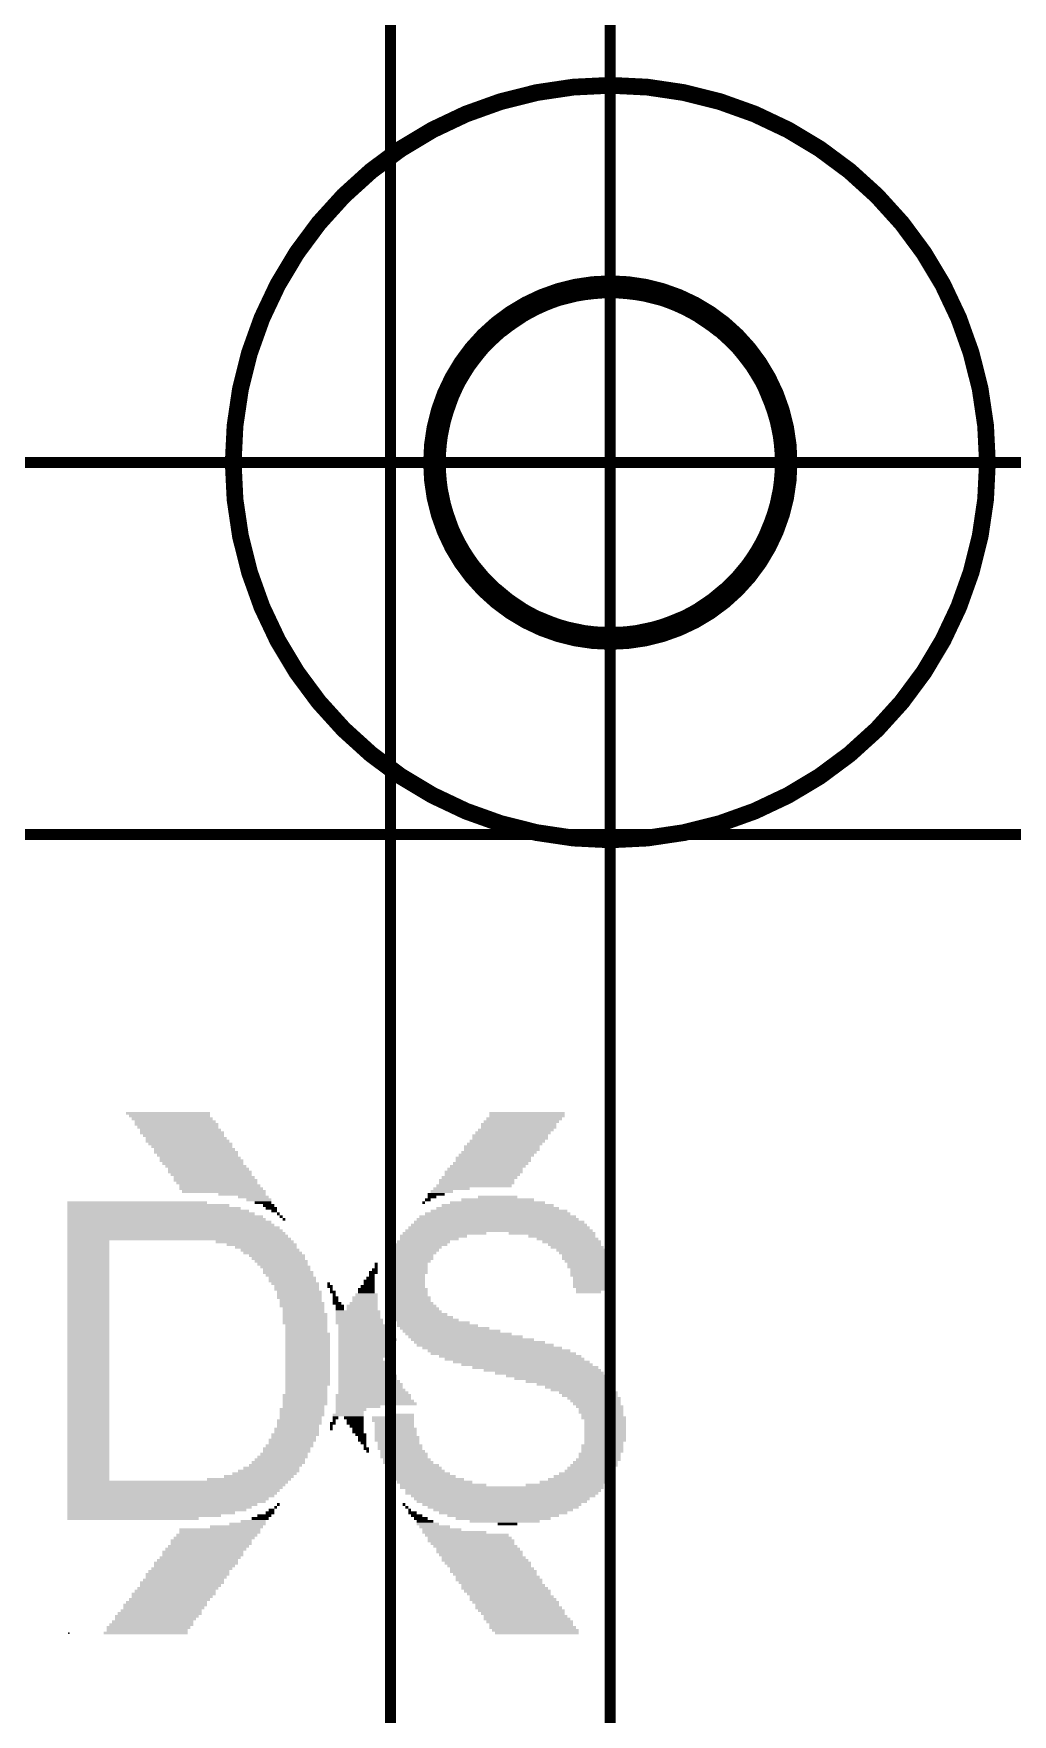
# Model space of a CAD drawing. Extents: x -10 to 70, y -21 to 116.
# Drawn here: x 0.96 to 9.86, y 31.75 to 47.03 of the extents above; entities that cross this region are included whole.
import ezdxf

# ---------------------------------------------------------------- set-up
doc = ezdxf.new("R2010")
doc.units = 0
for name, color, linetype in [('20', 7, 'CONTINUOUS'), ('21', 253, 'CONTINUOUS'), ('23', 7, 'CONTINUOUS'), ('47', 253, 'CONTINUOUS')]:
    doc.layers.add(name, color=color, linetype=linetype)

# ---------------------------------------------------------------- blocks, each defined once
blk = doc.blocks.new('RECT')
blk.add_solid([(-0.5, -0.5), (0.5, -0.5), (-0.5, 0.5), (0.5, 0.5)])

msp = doc.modelspace()

# ---------------------------------------------------------------- linework, layer by layer
at = {"layer": '20'}
msp.add_circle((6.1995, 43.13), 1.5, dxfattribs=at)
at = {"layer": '21'}
for points, const_width in [([(6.1995, 39.701, 1), (6.1995, 46.559, 1), (6.1995, 39.701)], 0.1524), ([(6.1995, 41.53, 1), (6.1995, 44.73, 1), (6.1995, 41.53)], 0.2032)]:
    msp.add_lwpolyline(points, format="xyb", dxfattribs=dict(at, const_width=const_width))
at = {"layer": '23'}
for p in [(6.1995, 43.13), (1.276, 32.492)]:
    msp.add_point(p, dxfattribs=at)
at = {"layer": '47', "const_width": 0.1}
for points in [[(6.1995, 10.08), (6.1995, 115)], [(4.1995, 55.33), (4.1995, -8.5)], [(6.1995, 43.13), (-4, 43.13)], [(6.1995, 43.13), (64, 43.13)], [(6.1995, 43.13), (59, 43.13)], [(25.2615, 39.7495), (-4, 39.7495)]]:
    msp.add_lwpolyline(points, dxfattribs=at)
at = {"layer": '47', "const_width": 0.05}
for points in [[(6.1995, 43.155, 1), (6.1995, 43.105)], [(6.1995, 43.155, 1), (6.1995, 43.105)], [(6.1995, 43.105, 1), (6.1995, 43.155)]]:
    msp.add_lwpolyline(points, format="xyb", dxfattribs=at)

# ---------------------------------------------------------------- block references
at = {"layer": '21', "yscale": 0.0254}
for p, xscale in [((2.1777, 37.2164), 0.762), ((2.1904, 37.191), 0.7366), ((2.2158, 37.1656), 0.7366), ((2.2412, 37.1402), 0.7366), ((2.2539, 37.1148), 0.762), ((5.3654, 37.1148), 0.6858), ((5.3908, 37.1402), 0.6858), ((5.4162, 37.1656), 0.6858), ((5.4416, 37.2164), 0.6858), ((5.4416, 37.191), 0.6858), ((2.2666, 37.0894), 0.7366), ((2.292, 37.064), 0.7366), ((2.3047, 37.0386), 0.762), ((2.3174, 37.0132), 0.7366), ((2.3428, 36.9878), 0.7366), ((2.3555, 36.9624), 0.762), ((5.2638, 36.9624), 0.6858), ((5.2892, 37.0132), 0.6858), ((5.2892, 36.9878), 0.6858), ((5.3146, 37.0386), 0.6858), ((5.34, 37.064), 0.6858), ((5.3654, 37.0894), 0.6858), ((2.3809, 36.937), 0.762), ((2.3936, 36.9116), 0.7366), ((2.419, 36.8862), 0.7366), ((2.4317, 36.8608), 0.762), ((2.4444, 36.8354), 0.7366), ((2.4698, 36.81), 0.7366), ((5.1368, 36.81), 0.6858), ((5.1622, 36.8354), 0.6858), ((5.1876, 36.8608), 0.6858), ((5.213, 36.9116), 0.6858), ((5.213, 36.8862), 0.6858), ((5.2384, 36.937), 0.6858), ((2.4825, 36.7846), 0.762), ((2.4952, 36.7592), 0.7366), ((2.5206, 36.7338), 0.7366), ((2.546, 36.7084), 0.7366), ((2.5587, 36.683), 0.762), ((2.5714, 36.6576), 0.7366), ((5.0479, 36.683), 0.7112), ((5.0352, 36.6576), 0.6858), ((5.0606, 36.7084), 0.6858), ((5.086, 36.7338), 0.6858), ((5.1114, 36.7592), 0.6858), ((5.1368, 36.7846), 0.6858), ((2.5968, 36.6322), 0.7366), ((2.6095, 36.6068), 0.762), ((2.6222, 36.5814), 0.7366), ((2.6476, 36.556), 0.7366), ((2.6603, 36.5306), 0.762), ((2.6857, 36.5052), 0.762), ((4.6669, 36.5052), 0.2032), ((4.7558, 36.5306), 0.3302), ((4.959, 36.556), 0.6858), ((4.9844, 36.6068), 0.6858), ((4.9844, 36.5814), 0.6858), ((5.0098, 36.6322), 0.6858), ((1.8983, 36.4036), 1.27), ((1.9999, 36.3782), 1.4732), ((2.0507, 36.3528), 1.5748), ((2.8508, 36.4798), 0.4318), ((2.9524, 36.4544), 0.2794), ((3.0032, 36.429), 0.2286), ((3.0413, 36.4036), 0.1524), ((3.0921, 36.3782), 0.1016), ((3.1175, 36.3528), 0.1016), ((4.5018, 36.4036), 0.0254), ((4.5399, 36.429), 0.0508), ((4.6161, 36.4798), 0.1524), ((4.578, 36.4544), 0.0762), ((5.1749, 36.3528), 1.1176), ((5.1749, 36.3782), 1.016), ((5.1749, 36.4036), 0.8636), ((5.1749, 36.429), 0.6604), ((5.1749, 36.4544), 0.3556), ((2.0888, 36.3274), 1.651), ((2.1142, 36.302), 1.7018), ((2.1523, 36.2766), 1.778), ((2.165, 36.2512), 1.8034), ((2.1904, 36.2258), 1.8542), ((2.2031, 36.2004), 1.8796), ((3.1429, 36.3274), 0.0508), ((3.181, 36.302), 0.0254), ((3.2064, 36.2766), 0.0254), ((3.2318, 36.2512), 0.0254), ((5.1876, 36.2004), 1.6002), ((5.1876, 36.2258), 1.5494), ((5.1749, 36.2512), 1.4732), ((5.1749, 36.2766), 1.4224), ((5.1749, 36.302), 1.3208), ((5.1876, 36.3274), 1.2446), ((2.2285, 36.175), 1.9304), ((2.2412, 36.1496), 1.9558), ((2.2539, 36.1242), 1.9812), ((2.2666, 36.0988), 2.0066), ((2.2793, 36.0734), 2.032), ((1.4538, 36.048), 0.381), ((2.9651, 36.048), 0.7112), ((4.5018, 36.048), 0.4826), ((4.5907, 36.0988), 0.6096), ((4.5526, 36.0734), 0.5334), ((4.6923, 36.1242), 0.762), ((5.1876, 36.1496), 1.7018), ((5.1876, 36.175), 1.651), ((5.6702, 36.1242), 0.7874), ((5.7591, 36.0988), 0.6096), ((5.8099, 36.0734), 0.5588), ((5.848, 36.048), 0.5334), ((1.4538, 36.0226), 0.381), ((1.4538, 35.9972), 0.381), ((1.4538, 35.9718), 0.381), ((1.4538, 35.9464), 0.381), ((1.4538, 35.921), 0.381), ((1.4538, 35.8956), 0.381), ((3.0286, 36.0226), 0.635), ((3.0667, 35.9972), 0.5588), ((3.1048, 35.9718), 0.5334), ((3.1302, 35.9464), 0.5334), ((3.1683, 35.921), 0.508), ((3.181, 35.8956), 0.4826), ((4.3875, 35.921), 0.4064), ((4.3875, 35.8956), 0.4064), ((4.4256, 35.9718), 0.4318), ((4.4129, 35.9464), 0.4064), ((4.4764, 36.0226), 0.4826), ((4.451, 35.9972), 0.4318), ((5.8734, 36.0226), 0.4826), ((5.8988, 35.9972), 0.4826), ((5.9369, 35.9718), 0.4572), ((5.9496, 35.9464), 0.4318), ((5.975, 35.921), 0.4318), ((5.975, 35.8956), 0.4318), ((1.4538, 35.8702), 0.381), ((1.4538, 35.8448), 0.381), ((1.4538, 35.8194), 0.381), ((1.4538, 35.794), 0.381), ((1.4538, 35.7686), 0.381), ((1.4538, 35.7432), 0.381), ((3.2064, 35.8702), 0.4826), ((3.2191, 35.8448), 0.4572), ((3.2445, 35.8194), 0.4572), ((3.2572, 35.794), 0.4318), ((3.2699, 35.7686), 0.4572), ((3.2826, 35.7432), 0.4318), ((4.0446, 35.7686), 0.0762), ((4.0319, 35.7432), 0.0508), ((4.0573, 35.794), 0.0508), ((4.07, 35.8448), 0.0254), ((4.07, 35.8194), 0.0254), ((4.3494, 35.8448), 0.381), ((4.3494, 35.8194), 0.381), ((4.3494, 35.794), 0.381), ((4.3494, 35.7686), 0.381), ((4.3367, 35.7432), 0.3556), ((4.3748, 35.8702), 0.381), ((5.9877, 35.8702), 0.4064), ((6.0131, 35.8448), 0.4064), ((6.0131, 35.8194), 0.4064), ((6.0258, 35.794), 0.381), ((6.0258, 35.7686), 0.381), ((6.0385, 35.7432), 0.4064), ((1.4538, 35.7178), 0.381), ((1.4538, 35.6924), 0.381), ((1.4538, 35.667), 0.381), ((1.4538, 35.6416), 0.381), ((1.4538, 35.6162), 0.381), ((1.4538, 35.5908), 0.381), ((3.308, 35.7178), 0.4318), ((3.308, 35.6924), 0.4318), ((3.3334, 35.667), 0.4318), ((3.3461, 35.6416), 0.4064), ((3.3461, 35.6162), 0.4064), ((3.3715, 35.5908), 0.4064), ((3.6382, 35.667), 0.0254), ((3.6509, 35.6416), 0.0508), ((3.6636, 35.6162), 0.0254), ((3.6763, 35.5908), 0.0508), ((3.9811, 35.6162), 0.1524), ((3.9811, 35.5908), 0.1524), ((3.9938, 35.6416), 0.127), ((4.0065, 35.6924), 0.1016), ((4.0065, 35.667), 0.1016), ((4.0192, 35.7178), 0.0762), ((4.3367, 35.7178), 0.3556), ((4.3367, 35.6924), 0.3556), ((4.3367, 35.667), 0.3556), ((4.3367, 35.6416), 0.3556), ((4.3494, 35.6162), 0.381), ((4.3494, 35.5908), 0.381), ((6.0512, 35.7178), 0.381), ((6.0512, 35.6924), 0.381), ((6.0512, 35.667), 0.381), ((6.0512, 35.6416), 0.381), ((6.0639, 35.6162), 0.3556), ((6.0004, 35.5908), 0.2286), ((1.4538, 35.5654), 0.381), ((1.4538, 35.54), 0.381), ((1.4538, 35.5146), 0.381), ((1.4538, 35.4892), 0.381), ((1.4538, 35.4638), 0.381), ((1.4538, 35.4384), 0.381), ((3.3715, 35.5654), 0.4064), ((3.3715, 35.54), 0.4064), ((3.3842, 35.5146), 0.381), ((3.3969, 35.4892), 0.4064), ((3.3969, 35.4638), 0.4064), ((3.4096, 35.4384), 0.381), ((3.689, 35.5654), 0.0254), ((3.7017, 35.54), 0.0508), ((3.7017, 35.5146), 0.0508), ((3.7144, 35.4892), 0.0762), ((3.7398, 35.4638), 0.0762), ((3.7398, 35.4384), 0.0762), ((3.943, 35.4638), 0.2794), ((3.943, 35.4384), 0.2794), ((3.9557, 35.4892), 0.254), ((3.9684, 35.54), 0.2286), ((3.9684, 35.5146), 0.2286), ((3.9811, 35.5654), 0.2032), ((4.3494, 35.5654), 0.381), ((4.3621, 35.54), 0.4064), ((4.3621, 35.5146), 0.4064), ((4.3875, 35.4892), 0.4064), ((4.4002, 35.4638), 0.4318), ((4.4129, 35.4384), 0.4572), ((1.4538, 35.413), 0.381), ((1.4538, 35.3876), 0.381), ((1.4538, 35.3622), 0.381), ((1.4538, 35.3368), 0.381), ((1.4538, 35.3114), 0.381), ((1.4538, 35.286), 0.381), ((3.4096, 35.413), 0.381), ((3.4223, 35.3876), 0.4064), ((3.4223, 35.3622), 0.4064), ((3.4223, 35.3368), 0.4064), ((3.4223, 35.3114), 0.4064), ((3.435, 35.286), 0.381), ((3.9049, 35.413), 0.4064), ((3.9049, 35.3876), 0.4064), ((3.9049, 35.3622), 0.4064), ((3.9176, 35.3368), 0.4318), ((3.9176, 35.3114), 0.4318), ((3.943, 35.286), 0.4318), ((4.4383, 35.413), 0.4572), ((4.4637, 35.3876), 0.508), ((4.4891, 35.3622), 0.5588), ((4.5272, 35.3368), 0.5842), ((4.5907, 35.3114), 0.6604), ((4.6288, 35.286), 0.7366), ((1.4538, 35.2606), 0.381), ((1.4538, 35.2352), 0.381), ((1.4538, 35.2098), 0.381), ((1.4538, 35.1844), 0.381), ((1.4538, 35.159), 0.381), ((1.4538, 35.1336), 0.381), ((3.435, 35.2606), 0.381), ((3.435, 35.2352), 0.381), ((3.4477, 35.2098), 0.4064), ((3.4477, 35.1844), 0.4064), ((3.4477, 35.159), 0.4064), ((3.4477, 35.1336), 0.4064), ((3.9557, 35.2606), 0.4572), ((3.9557, 35.2352), 0.4572), ((3.9684, 35.2098), 0.4826), ((3.9811, 35.1844), 0.508), ((3.9938, 35.159), 0.5334), ((3.9811, 35.1336), 0.508), ((4.6923, 35.2606), 0.8128), ((4.7558, 35.2352), 0.889), ((4.8193, 35.2098), 0.9652), ((4.8828, 35.1844), 1.0414), ((4.9463, 35.159), 1.1176), ((5.0098, 35.1336), 1.1938), ((1.4538, 35.1082), 0.381), ((1.4538, 35.0828), 0.381), ((1.4538, 35.0574), 0.381), ((1.4538, 35.032), 0.381), ((1.4538, 35.0066), 0.381), ((1.4538, 34.9812), 0.381), ((3.4477, 35.1082), 0.4064), ((3.4477, 35.0828), 0.4064), ((3.4477, 35.0574), 0.4064), ((3.4477, 35.032), 0.4064), ((3.4477, 35.0066), 0.4064), ((3.4477, 34.9812), 0.4064), ((3.9684, 35.1082), 0.4826), ((3.9684, 35.0828), 0.4826), ((3.9557, 35.0574), 0.4572), ((3.943, 35.032), 0.4318), ((3.943, 35.0066), 0.4318), ((3.9303, 34.9812), 0.4064), ((5.0606, 35.1082), 1.2446), ((5.1241, 35.0828), 1.27), ((5.1876, 35.0574), 1.2954), ((5.2257, 35.032), 1.3208), ((5.2892, 35.0066), 1.2954), ((5.3273, 34.9812), 1.27), ((1.4538, 34.9558), 0.381), ((1.4538, 34.9304), 0.381), ((1.4538, 34.905), 0.381), ((1.4538, 34.8796), 0.381), ((1.4538, 34.8542), 0.381), ((1.4538, 34.8288), 0.381), ((3.4477, 34.9558), 0.4064), ((3.4477, 34.9304), 0.4064), ((3.4477, 34.905), 0.4064), ((3.4477, 34.8796), 0.4064), ((3.4477, 34.8542), 0.4064), ((3.4477, 34.8288), 0.4064), ((3.943, 34.9558), 0.4318), ((3.9557, 34.9304), 0.4572), ((3.9557, 34.905), 0.4572), ((3.9684, 34.8796), 0.4826), ((3.9811, 34.8542), 0.508), ((3.9938, 34.8288), 0.5334), ((5.3908, 34.9558), 1.2446), ((5.4416, 34.9304), 1.1938), ((5.5178, 34.905), 1.143), ((5.5813, 34.8796), 1.0668), ((5.6448, 34.8542), 0.9906), ((5.7083, 34.8288), 0.9144), ((1.4538, 34.8034), 0.381), ((1.4538, 34.778), 0.381), ((1.4538, 34.7526), 0.381), ((1.4538, 34.7272), 0.381), ((1.4538, 34.7018), 0.381), ((1.4538, 34.6764), 0.381), ((3.4477, 34.8034), 0.4064), ((3.4477, 34.778), 0.4064), ((3.4477, 34.7526), 0.4064), ((3.435, 34.7272), 0.381), ((3.435, 34.7018), 0.381), ((3.435, 34.6764), 0.381), ((3.9938, 34.8034), 0.5334), ((4.0065, 34.778), 0.5588), ((4.0192, 34.7526), 0.5842), ((4.0192, 34.7272), 0.5842), ((4.0319, 34.7018), 0.6096), ((4.0446, 34.6764), 0.635), ((5.7464, 34.8034), 0.8382), ((5.8099, 34.778), 0.762), ((5.8734, 34.7526), 0.6858), ((5.9242, 34.7272), 0.635), ((5.9496, 34.7018), 0.5842), ((6.0004, 34.6764), 0.5334), ((1.4538, 34.651), 0.381), ((1.4538, 34.6256), 0.381), ((1.4538, 34.6002), 0.381), ((1.4538, 34.5748), 0.381), ((1.4538, 34.5494), 0.381), ((1.4538, 34.524), 0.381), ((3.3969, 34.524), 0.4064), ((3.4223, 34.651), 0.4064), ((3.4223, 34.6256), 0.4064), ((3.4223, 34.6002), 0.4064), ((3.4223, 34.5748), 0.4064), ((3.4096, 34.5494), 0.381), ((4.0446, 34.651), 0.6858), ((4.0446, 34.6256), 0.6858), ((4.0573, 34.6002), 0.7112), ((4.07, 34.5748), 0.7366), ((3.9049, 34.5494), 0.4064), ((3.8414, 34.524), 0.2794), ((6.0131, 34.651), 0.508), ((6.0512, 34.6256), 0.4826), ((6.0639, 34.6002), 0.4572), ((6.0766, 34.5748), 0.4318), ((6.102, 34.5494), 0.4318), ((6.1147, 34.524), 0.4064), ((1.4538, 34.4986), 0.381), ((1.4538, 34.4732), 0.381), ((1.4538, 34.4478), 0.381), ((1.4538, 34.4224), 0.381), ((1.4538, 34.397), 0.381), ((1.4538, 34.3716), 0.381), ((3.3715, 34.4224), 0.4064), ((3.3715, 34.397), 0.4064), ((3.3588, 34.3716), 0.381), ((3.3969, 34.4986), 0.4064), ((3.3969, 34.4732), 0.4064), ((3.3842, 34.4478), 0.381), ((3.6763, 34.397), 0.0508), ((3.6636, 34.3716), 0.0254), ((3.816, 34.4732), 0.2794), ((3.7017, 34.4478), 0.0508), ((3.689, 34.4224), 0.0254), ((3.8287, 34.4986), 0.254), ((3.8668, 34.4478), 0.1778), ((3.8795, 34.4224), 0.1524), ((3.8795, 34.397), 0.1524), ((3.8922, 34.3716), 0.127), ((4.2224, 34.4478), 0.381), ((4.2224, 34.4224), 0.381), ((4.2351, 34.397), 0.3556), ((4.2351, 34.3716), 0.3556), ((4.3113, 34.4732), 0.2032), ((6.1147, 34.4986), 0.4064), ((6.1274, 34.4732), 0.381), ((6.1401, 34.4478), 0.4064), ((6.1528, 34.4224), 0.381), ((6.1528, 34.397), 0.381), ((6.1528, 34.3716), 0.381), ((1.4538, 34.3462), 0.381), ((1.4538, 34.3208), 0.381), ((1.4538, 34.2954), 0.381), ((1.4538, 34.27), 0.381), ((1.4538, 34.2446), 0.381), ((1.4538, 34.2192), 0.381), ((3.308, 34.2446), 0.4318), ((3.2953, 34.2192), 0.4064), ((3.3334, 34.2954), 0.4318), ((3.3207, 34.27), 0.4064), ((3.3461, 34.3462), 0.4064), ((3.3461, 34.3208), 0.4064), ((3.6636, 34.3462), 0.0254), ((3.9049, 34.3462), 0.1016), ((3.9049, 34.3208), 0.1016), ((3.9303, 34.2954), 0.1016), ((3.943, 34.27), 0.0762), ((3.943, 34.2446), 0.0762), ((3.9557, 34.2192), 0.0508), ((4.2478, 34.3462), 0.381), ((4.2478, 34.3208), 0.381), ((4.2478, 34.2954), 0.381), ((4.2605, 34.27), 0.4064), ((4.2605, 34.2446), 0.4064), ((4.2732, 34.2192), 0.381), ((6.1528, 34.3462), 0.381), ((6.1528, 34.3208), 0.381), ((6.1528, 34.2954), 0.381), ((6.1528, 34.27), 0.381), ((6.1528, 34.2446), 0.381), ((6.1401, 34.2192), 0.3556), ((1.4538, 34.1938), 0.381), ((1.4538, 34.1684), 0.381), ((1.4538, 34.143), 0.381), ((1.4538, 34.1176), 0.381), ((1.4538, 34.0922), 0.381), ((1.4538, 34.0668), 0.381), ((3.1937, 34.0668), 0.4572), ((3.2191, 34.0922), 0.4572), ((3.2318, 34.1176), 0.4318), ((3.2572, 34.1684), 0.4318), ((3.2572, 34.143), 0.4318), ((3.2826, 34.1938), 0.4318), ((3.9684, 34.1938), 0.0254), ((3.9811, 34.1684), 0.0508), ((3.9938, 34.143), 0.0254), ((4.2859, 34.1938), 0.4064), ((4.2859, 34.1684), 0.4064), ((4.3113, 34.143), 0.4064), ((4.324, 34.1176), 0.4318), ((4.324, 34.0922), 0.4318), ((4.3494, 34.0668), 0.4318), ((6.0893, 34.0668), 0.4064), ((6.102, 34.1176), 0.381), ((6.102, 34.0922), 0.381), ((6.1274, 34.1938), 0.381), ((6.1274, 34.1684), 0.381), ((6.1274, 34.143), 0.381), ((1.4538, 34.0414), 0.381), ((1.4538, 34.016), 0.381), ((1.4538, 33.9906), 0.381), ((1.4538, 33.9652), 0.381), ((1.4538, 33.9398), 0.381), ((1.4538, 33.9144), 0.381), ((3.0032, 33.9144), 0.635), ((3.054, 33.9398), 0.5842), ((3.0921, 33.9652), 0.5588), ((3.1175, 33.9906), 0.508), ((3.1556, 34.016), 0.4826), ((3.181, 34.0414), 0.4826), ((4.3621, 34.0414), 0.4572), ((4.4002, 34.016), 0.4826), ((4.4129, 33.9906), 0.508), ((4.4383, 33.9652), 0.508), ((4.4764, 33.9398), 0.5334), ((4.5018, 33.9144), 0.5842), ((5.9496, 33.9144), 0.5334), ((5.975, 33.9398), 0.4826), ((6.0131, 33.9652), 0.4572), ((6.0258, 33.9906), 0.4318), ((6.0512, 34.016), 0.4318), ((6.0639, 34.0414), 0.4064), ((1.4538, 33.889), 0.381), ((2.2666, 33.8636), 2.0066), ((2.2539, 33.8382), 1.9812), ((2.2412, 33.8128), 1.9558), ((2.2285, 33.7874), 1.9304), ((2.2158, 33.762), 1.905), ((2.9143, 33.889), 0.762), ((4.5526, 33.889), 0.635), ((4.6034, 33.8636), 0.6858), ((4.6796, 33.8382), 0.7874), ((5.213, 33.8128), 1.8542), ((5.2257, 33.7874), 1.778), ((5.213, 33.762), 1.7526), ((5.7845, 33.8382), 0.7112), ((5.8607, 33.8636), 0.6096), ((5.9115, 33.889), 0.5588), ((2.2031, 33.7366), 1.8796), ((2.1777, 33.7112), 1.8288), ((2.165, 33.6858), 1.8034), ((2.1269, 33.6604), 1.7272), ((2.1015, 33.635), 1.6764), ((2.0761, 33.6096), 1.6256), ((3.1175, 33.6096), 0.0508), ((3.1556, 33.635), 0.0254), ((3.181, 33.6604), 0.0254), ((4.324, 33.6604), 0.0254), ((4.3494, 33.635), 0.0254), ((4.3748, 33.6096), 0.0254), ((5.2257, 33.7366), 1.6764), ((5.213, 33.7112), 1.6002), ((5.213, 33.6858), 1.5494), ((5.213, 33.6604), 1.4478), ((5.2257, 33.635), 1.3716), ((5.2257, 33.6096), 1.27), ((2.0253, 33.5842), 1.524), ((1.9618, 33.5588), 1.397), ((1.8602, 33.5334), 1.1938), ((2.8, 33.4572), 0.4826), ((2.9016, 33.4826), 0.3302), ((2.9524, 33.508), 0.2286), ((3.0159, 33.5334), 0.1524), ((3.054, 33.5588), 0.127), ((3.1048, 33.5842), 0.0762), ((4.4002, 33.5842), 0.0762), ((4.4383, 33.5588), 0.1016), ((4.4764, 33.5334), 0.127), ((4.5145, 33.508), 0.1524), ((4.5399, 33.4826), 0.2032), ((4.6034, 33.4572), 0.2794), ((5.2257, 33.5842), 1.1684), ((5.2257, 33.5588), 1.016), ((5.2257, 33.5334), 0.8636), ((5.2384, 33.508), 0.635), ((5.2638, 33.4826), 0.1778), ((2.5714, 33.3302), 0.7366), ((2.5714, 33.3048), 0.7366), ((2.5968, 33.3556), 0.7366), ((2.6222, 33.381), 0.7366), ((2.6476, 33.4318), 0.7366), ((2.6476, 33.4064), 0.7366), ((4.6669, 33.4318), 0.3556), ((4.7812, 33.4064), 0.5842), ((4.8955, 33.381), 0.762), ((4.9209, 33.3556), 0.762), ((4.9336, 33.3302), 0.7874), ((4.9463, 33.3048), 0.762), ((2.4444, 33.1524), 0.7366), ((2.4698, 33.1778), 0.7366), ((2.4952, 33.2286), 0.7366), ((2.4952, 33.2032), 0.7366), ((2.5206, 33.254), 0.7366), ((2.546, 33.2794), 0.7366), ((4.9717, 33.2794), 0.762), ((4.9971, 33.254), 0.762), ((5.0098, 33.2286), 0.7874), ((5.0225, 33.2032), 0.762), ((5.0479, 33.1778), 0.762), ((5.0606, 33.1524), 0.7874), ((2.3555, 33.0254), 0.762), ((2.3428, 33), 0.7366), ((2.3682, 33.0508), 0.7366), ((2.3936, 33.0762), 0.7366), ((2.4317, 33.127), 0.762), ((2.419, 33.1016), 0.7366), ((5.086, 33.127), 0.7874), ((5.0987, 33.1016), 0.762), ((5.1241, 33.0762), 0.762), ((5.1368, 33.0508), 0.7874), ((5.1495, 33.0254), 0.762), ((5.1749, 33), 0.762), ((2.2285, 32.8476), 0.762), ((2.2412, 32.873), 0.7366), ((2.2666, 32.8984), 0.7366), ((2.3047, 32.9492), 0.762), ((2.292, 32.9238), 0.7366), ((2.3174, 32.9746), 0.7366), ((5.1876, 32.9746), 0.7874), ((5.2003, 32.9492), 0.762), ((5.2257, 32.9238), 0.762), ((5.2384, 32.8984), 0.7874), ((5.2638, 32.873), 0.7874), ((5.2765, 32.8476), 0.762), ((2.1142, 32.6952), 0.7366), ((2.1523, 32.746), 0.762), ((2.1396, 32.7206), 0.7366), ((2.165, 32.7714), 0.7366), ((2.1904, 32.7968), 0.7366), ((2.2158, 32.8222), 0.7366), ((5.3019, 32.8222), 0.762), ((5.3146, 32.7968), 0.7874), ((5.34, 32.7714), 0.7874), ((5.3527, 32.746), 0.762), ((5.3654, 32.7206), 0.7874), ((5.3908, 32.6952), 0.7874), ((1.9999, 32.5428), 0.762), ((2.0253, 32.5682), 0.762), ((2.038, 32.5936), 0.7366), ((2.0761, 32.6444), 0.762), ((2.0634, 32.619), 0.7366), ((2.1015, 32.6698), 0.762), ((5.4035, 32.6698), 0.762), ((5.4289, 32.6444), 0.762), ((5.4416, 32.619), 0.7874), ((5.467, 32.5936), 0.7874), ((5.4797, 32.5682), 0.762), ((5.4924, 32.5428), 0.7874), ((1.9745, 32.492), 0.762), ((1.9872, 32.5174), 0.7366), ((5.5178, 32.5174), 0.7874), ((5.5305, 32.492), 0.762)]:
    msp.add_blockref('RECT', p, dxfattribs=dict(at, xscale=xscale))

doc.saveas('drawing.dxf')
